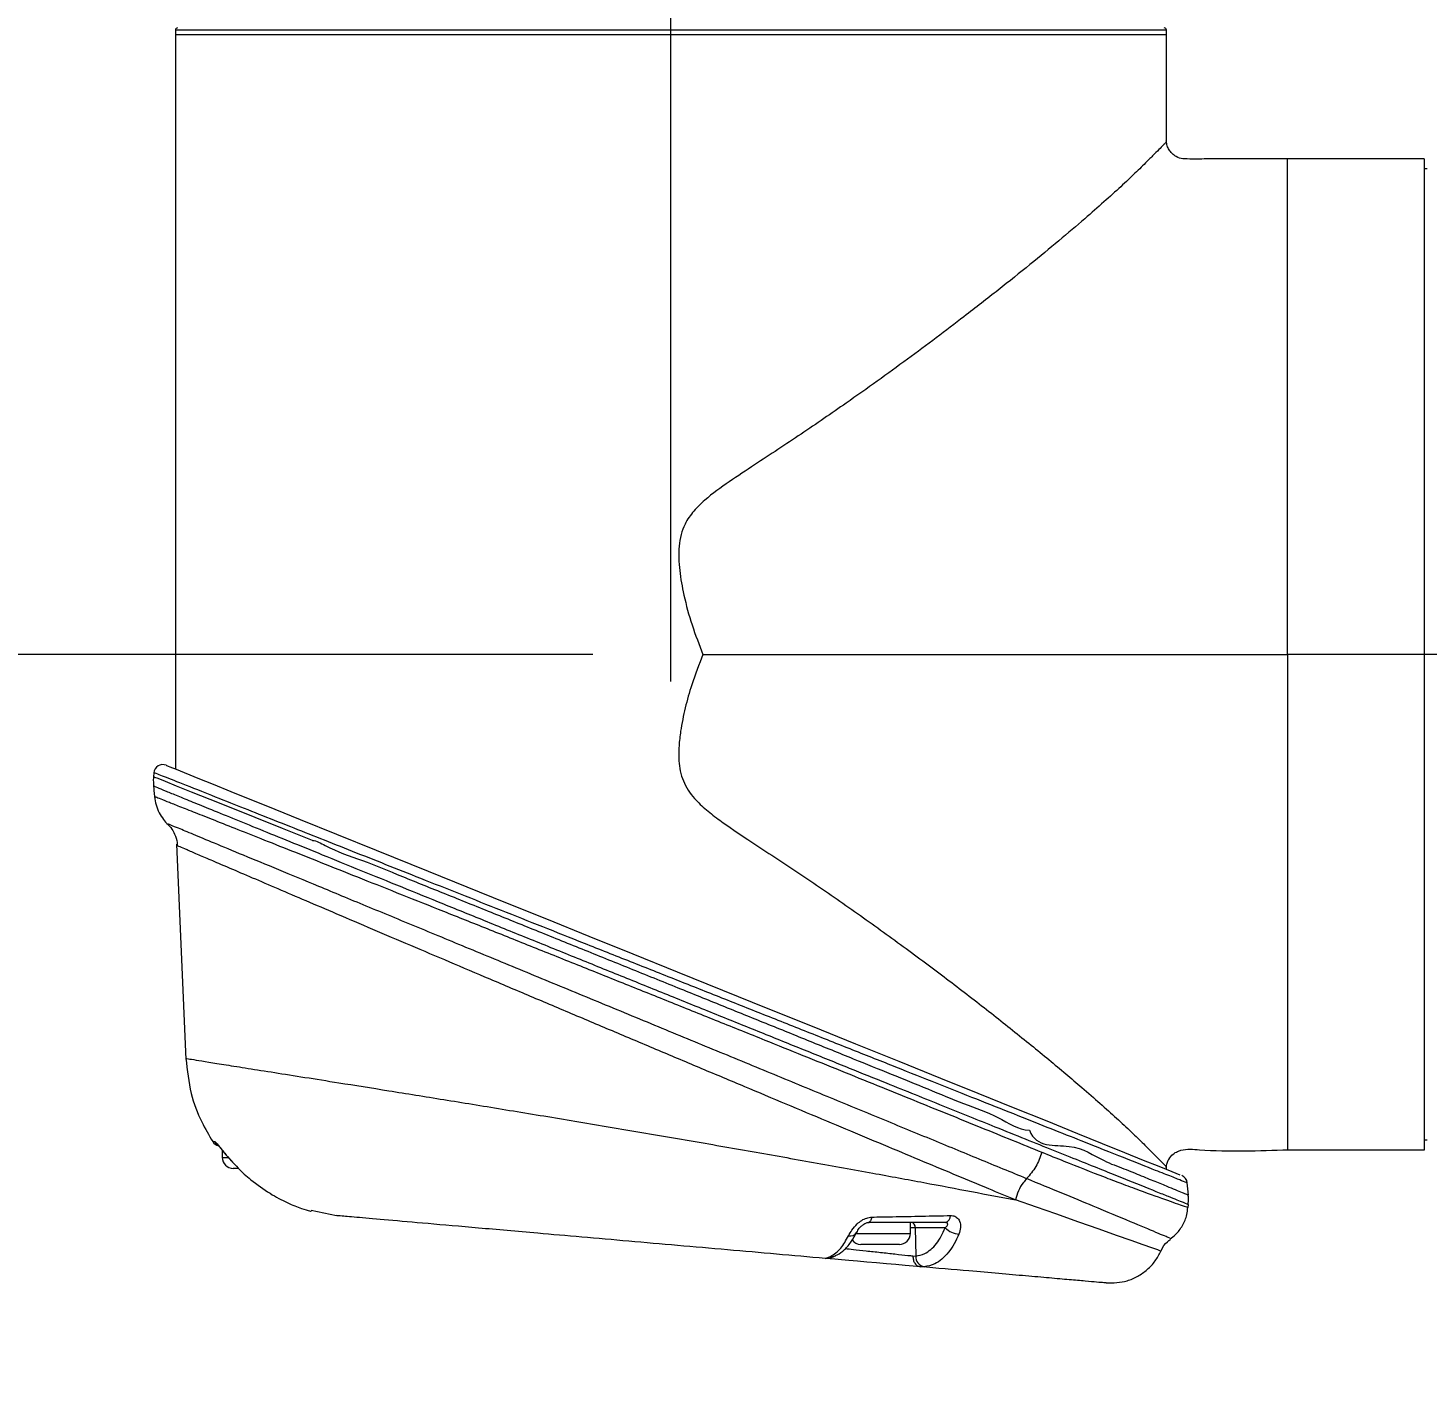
# Model space of a CAD drawing. Header units: millimetres. Extents: x 24 to 205, y 5 to 275.
# Drawn here: x 104.58 to 117.29, y 230.38 to 242.69 of the extents above; entities that cross this region are included whole.
import ezdxf

# ---------------------------------------------------------------- set-up
doc = ezdxf.new("R2010")
doc.units = ezdxf.units.MM
doc.linetypes.add('CENTERX2', pattern=[20.32, 12.7, -2.54, 2.54, -2.54])
doc.styles.add('SLDTEXTSTYLE0', font='TXT', dxfattribs={"width": 0.75})
doc.dimstyles.new('SLDDIMSTYLE1', dxfattribs={"dimtxt": 3.5, "dimasz": 3.302, "dimexe": 0, "dimexo": 0.0625, "dimgap": 0.875, "dimtad": 1, "dimdec": 0, "dimlfac": 10, "dimrnd": 1e-09, "dimzin": 12, "dimdsep": 46, "dimtxsty": 'SLDTEXTSTYLE0', "dimsah": 1, "dimcen": 0.09, "dimadec": 0, "dimazin": 3, "dimtfac": 1, "dimtofl": 0, "dimtmove": 0, "dimatfit": 3, "dimfxl": 1, "dimfrac": 2, "dimtolj": 1, "dimtzin": 12, "dimarcsym": 0})
doc.dimstyles.new('SLDDIMSTYLE2', dxfattribs={"dimtxt": 3.5, "dimasz": 3.302, "dimexe": 0, "dimexo": 0.0625, "dimgap": 0.875, "dimtad": 1, "dimdec": 0, "dimlfac": 10, "dimrnd": 1e-09, "dimzin": 12, "dimdsep": 46, "dimtxsty": 'SLDTEXTSTYLE0', "dimsah": 1, "dimcen": 0.09, "dimadec": 0, "dimazin": 3, "dimtfac": 1, "dimtmove": 0, "dimatfit": 0, "dimfxl": 1, "dimfrac": 2, "dimtolj": 1, "dimtzin": 12, "dimarcsym": 0})
doc.dimstyles.new('SLDDIMSTYLE3', dxfattribs={"dimtxt": 3.5, "dimasz": 3.302, "dimexe": 0, "dimexo": 0.0625, "dimgap": 0.875, "dimtad": 1, "dimdec": 0, "dimlfac": 10, "dimrnd": 1e-09, "dimzin": 12, "dimdsep": 46, "dimtxsty": 'SLDTEXTSTYLE0', "dimsah": 1, "dimcen": 0.09, "dimadec": 0, "dimazin": 3, "dimtfac": 1, "dimtdec": 0, "dimtofl": 0, "dimtmove": 0, "dimatfit": 3, "dimfxl": 1, "dimfrac": 2, "dimtolj": 1, "dimtzin": 12, "dimarcsym": 0})

# ---------------------------------------------------------------- blocks, each defined once
blk = doc.blocks.new('_D_1')
at = {"color": 7, "linetype": 'Continuous', "lineweight": 0}
for p, q in [((110.418, 249.69), (110.418, 260.909)), ((123.953, 237.705), (123.953, 260.909)), ((110.418, 259.909), (123.953, 259.909)), ((123.953, 259.909), (137.081, 259.909))]:
    blk.add_line(p, q, dxfattribs=at)
for points in [[(110.418, 259.909), (113.72, 259.401), (113.72, 260.417)], [(123.953, 259.909), (120.651, 260.417), (120.651, 259.401)]]:
    blk.add_solid(points, dxfattribs=at)
at = {"color": 7, "linetype": 'Continuous', "lineweight": 0, "insert": (129.322, 264.421), "char_height": 3.5, "attachment_point": 1, "style": 'SLDTEXTSTYLE0'}
blk.add_mtext('135', dxfattribs=at)
blk = doc.blocks.new('_D_2')
at = {"color": 7, "linetype": 'Continuous', "lineweight": 0}
for p, q in [((85.939, 248.981), (85.939, 255.331)), ((96.663, 248.981), (84.939, 248.981)), ((85.939, 248.981), (85.939, 236.996)), ((109.709, 236.996), (84.939, 236.996)), ((85.939, 236.996), (85.939, 230.646))]:
    blk.add_line(p, q, dxfattribs=at)
for points in [[(85.939, 248.981), (86.447, 252.283), (85.431, 252.283)], [(85.939, 236.996), (85.431, 233.694), (86.447, 233.694)]]:
    blk.add_solid(points, dxfattribs=at)
at = {"color": 7, "linetype": 'Continuous', "lineweight": 0, "insert": (81.427, 238.874), "char_height": 3.5, "attachment_point": 1, "rotation": 90, "style": 'SLDTEXTSTYLE0'}
blk.add_mtext('120', dxfattribs=at)
blk = doc.blocks.new('_D_3')
at = {"color": 7, "linetype": 'Continuous', "lineweight": 0}
for p, q in [((96.663, 248.981), (63.763, 248.981)), ((64.763, 248.981), (64.763, 118.603)), ((109.707, 118.603), (63.763, 118.603))]:
    blk.add_line(p, q, dxfattribs=at)
for points in [[(64.763, 248.981), (64.255, 245.679), (65.271, 245.679)], [(64.763, 118.603), (65.271, 121.905), (64.255, 121.905)]]:
    blk.add_solid(points, dxfattribs=at)
at = {"color": 7, "linetype": 'Continuous', "lineweight": 0, "insert": (60.251, 175.461), "char_height": 3.5, "attachment_point": 1, "rotation": 90, "style": 'SLDTEXTSTYLE0'}
blk.add_mtext('1304', dxfattribs=at)
blk = doc.blocks.new('_D_5')
at = {"color": 7, "linetype": 'Continuous', "lineweight": 0}
for p, q in [((109.709, 236.996), (84.939, 236.996)), ((85.939, 236.996), (85.939, 179.863)), ((109.669, 179.863), (84.939, 179.863))]:
    blk.add_line(p, q, dxfattribs=at)
for points in [[(85.939, 236.996), (85.431, 233.694), (86.447, 233.694)], [(85.939, 179.863), (86.447, 183.165), (85.431, 183.165)]]:
    blk.add_solid(points, dxfattribs=at)
at = {"color": 7, "linetype": 'Continuous', "lineweight": 0, "insert": (81.427, 207.192), "char_height": 3.5, "attachment_point": 1, "rotation": 90, "style": 'SLDTEXTSTYLE0'}
blk.add_mtext('571', dxfattribs=at)

msp = doc.modelspace()

# ---------------------------------------------------------------- linework, layer by layer
at = {"color": 7, "linetype": 'CENTERX2', "lineweight": 0, "ltscale": 2}
for p, q in [((110.418, 236.7492), (110.418, 244.6263)), ((124.2017, 236.9963), (116.283, 236.9963))]:
    msp.add_line(p, q, dxfattribs=at)
at = {"color": 7, "linetype": 'Continuous', "lineweight": 15}
for p, q in [((105.918, 242.6663), (105.918, 242.6263)), ((105.918, 242.6263), (105.918, 235.9544)), ((105.918, 242.6263), (114.918, 242.6263)), ((114.918, 242.6263), (114.918, 242.6663)), ((114.918, 241.65), (114.918, 242.6263)), ((117.258, 241.4963), (116.018, 241.4963)), ((117.2853, 241.4061), (117.258, 241.4061)), ((117.258, 236.9963), (116.018, 236.9963)), ((105.7225, 235.9205), (105.7194, 235.885)), ((105.8566, 235.4528), (105.856, 235.4531)), ((117.258, 232.5866), (117.2853, 232.5866)), ((106.343, 232.4918), (106.343, 232.4263)), ((116.018, 232.4963), (117.258, 232.4963)), ((106.4906, 232.3263), (106.443, 232.3263)), ((114.918, 232.3182), (114.918, 232.3426)), ((107.1494, 231.9476), (107.381, 231.8975)), ((115.1156, 231.9726), (115.1179, 231.9989)), ((112.593, 231.7363), (112.593, 231.8363)), ((112.9102, 231.7872), (112.6378, 231.7872)), ((112.6378, 231.7872), (112.6415, 231.5309)), ((111.9155, 231.5348), (111.9127, 231.5334)), ((112.493, 231.6363), (112.143, 231.6363)), ((112.6157, 231.5315), (112.6415, 231.5309))]:
    msp.add_line(p, q, dxfattribs=at)
at = {"color": 8, "linetype": 'Continuous', "lineweight": 15}
for p, q in [((114.918, 242.6663), (105.918, 242.6663)), ((106.343, 232.4263), (106.4004, 232.4263)), ((112.6378, 231.7872), (112.593, 231.7872)), ((112.1046, 231.7363), (112.593, 231.7363))]:
    msp.add_line(p, q, dxfattribs=at)
at = {"color": 7, "linetype": 'Continuous', "lineweight": 15, "flags": 128}
for points in [[(105.8443, 235.9842), (105.8365, 235.9874), (105.8667, 235.9752), (105.924, 235.952), (106.1204, 235.8726), (106.2592, 235.8166), (106.4221, 235.7508), (106.8195, 235.5902), (107.0518, 235.4963), (107.3809, 235.3634), (107.7416, 235.2177), (108.2122, 235.0275), (108.9165, 234.743), (109.2886, 234.5926), (109.6727, 234.4374), (110.0714, 234.2763), (110.4753, 234.1132), (110.8872, 233.9467), (111.299, 233.7804), (111.7003, 233.6182), (112.0957, 233.4585), (112.4877, 233.3001), (112.867, 233.1469), (113.2051, 233.0102), (113.526, 232.8806), (113.8309, 232.7574), (114.1106, 232.6444), (114.3364, 232.5532), (114.5364, 232.4724), (114.7087, 232.4028), (114.8501, 232.3456), (114.9683, 232.2979), (115.0388, 232.2694), (115.0388, 232.2694)], [(105.7182, 235.8129), (105.7229, 235.7589), (105.7276, 235.705)], [(105.9281, 235.2729), (105.9709, 234.2938), (106.0136, 233.3147)], [(115.1179, 232.0847), (115.113, 232.1398), (115.1082, 232.1949)], [(112.2415, 231.8844), (112.2391, 231.8739), (112.2363, 231.8645), (112.2331, 231.8562), (112.2296, 231.8492), (112.2258, 231.8436), (112.2218, 231.8396), (112.2176, 231.8371), (112.2134, 231.8363)], [(112.6829, 231.4336), (112.6186, 231.4392), (112.5443, 231.4457), (112.4624, 231.4529), (112.3755, 231.4605), (112.2866, 231.4683), (112.1983, 231.476), (112.1138, 231.4834), (112.0355, 231.4902), (111.9662, 231.4963), (111.9081, 231.5014), (111.863, 231.5053), (111.8324, 231.508), (111.8183, 231.5092)]]:
    msp.add_lwpolyline(points, dxfattribs=at)
at = {"color": 8, "linetype": 'Continuous', "lineweight": 15, "flags": 128}
for points in [[(105.7196, 235.8856), (105.7291, 235.8818), (105.7581, 235.8702), (105.8253, 235.8431), (105.9256, 235.8028), (106.0612, 235.7486), (106.2304, 235.6807), (106.4209, 235.6043), (106.6389, 235.5168), (106.8868, 235.4172), (107.1602, 235.3073), (107.1602, 235.3073), (107.1602, 235.3073)], [(114.8651, 231.5765), (114.8659, 231.5763), (114.8399, 231.5855), (114.787, 231.6042), (114.7061, 231.633), (114.5971, 231.6717), (114.466, 231.7183), (114.3091, 231.774), (114.1243, 231.8391), (113.9142, 231.9127), (113.7375, 231.9742), (113.5474, 232.0401), (113.5474, 232.0401), (113.5474, 232.0401)]]:
    msp.add_lwpolyline(points, dxfattribs=at)
at = {"color": 7, "linetype": 'Continuous', "lineweight": 15}
for centre, radius, start, end in [((105.938, 242.6663), 0.02, 90, 180), ((114.898, 242.6663), 0.02, 0, 90), ((105.8023, 235.9149), 0.08, 67.92918, 175.96737), ((106.3395, 232.6264), 0.1001, 213.88241, 252.7342), ((106.443, 232.4263), 0.1, 180, 270), ((115.0286, 232.1873), 0.08, 5.82466, 68.04898), ((112.8921, 231.9001), 0.0663, 285.9363, 358.75511), ((112.5919, 231.7906), 0.046, 355.74921, 83.87971), ((113.0409, 231.9098), 0.1792, 223.159, 267.88159), ((112.143, 231.7363), 0.1, 216.85516, 270), ((112.493, 231.7363), 0.1, 270, 0), ((111.8199, 231.6956), 0.1864, 269.50166, 300.73214), ((112.7374, 231.5273), 0.096, 177.83774, 259.02328)]:
    msp.add_arc(centre, radius, start, end, dxfattribs=at)
at = {"color": 8, "linetype": 'Continuous', "lineweight": 15}
for centre, radius, start, end in [((106.3556, 232.6236), 0.0963, 212.51669, 234.75112), ((112.0474, 231.7801), 0.0677, 256.12221, 330.02723), ((111.8791, 231.6072), 0.0811, 262.81349, 294.44375)]:
    msp.add_arc(centre, radius, start, end, dxfattribs=at)
at = {"color": 7, "linetype": 'Continuous', "lineweight": 15}
for points, knots in [([(114.916, 241.65), (114.9162, 241.6502), (114.9167, 241.6508), (114.8987, 241.6301), (114.8637, 241.5948), (114.8111, 241.5429), (114.7365, 241.469), (114.6363, 241.3682), (114.5059, 241.2458), (114.3532, 241.1076), (114.1668, 240.9444), (113.944, 240.7548), (113.6808, 240.5376), (113.3929, 240.3066), (113.1064, 240.0832), (112.8294, 239.8726), (112.5666, 239.677), (112.2933, 239.4787), (111.9728, 239.2517), (111.6023, 238.9965), (111.2432, 238.7615), (110.9468, 238.5655), (110.7577, 238.4308), (110.6224, 238.3004), (110.5481, 238.1939), (110.5065, 238.0834), (110.4838, 237.9415), (110.4937, 237.7559), (110.5366, 237.5164), (110.6057, 237.2605), (110.6748, 237.0846), (110.7094, 236.9963)], [0, 0, 0, 0, 0.0182553, 0.0484887, 0.0789328, 0.110019, 0.1413223, 0.1802969, 0.2195673, 0.2596707, 0.3000242, 0.3494035, 0.399156, 0.4499798, 0.5011308, 0.5406522, 0.5803073, 0.6203619, 0.6605474, 0.7168794, 0.7735787, 0.8041034, 0.8347516, 0.8500444, 0.8658409, 0.877034, 0.8886661, 0.9129017, 0.9377998, 0.9687678, 1, 1, 1, 1]), ([(116.0252, 241.4963), (115.7772, 241.497), (115.4711, 241.4979), (115.1479, 241.4954), (115.0495, 241.4973), (115.0012, 241.519), (114.9658, 241.5482), (114.942, 241.5785), (114.9234, 241.6163), (114.9195, 241.645), (114.9174, 241.66)], [0, 0, 0, 0, 0.6213287, 0.7671147, 0.813155, 0.8662153, 0.8958458, 0.9277379, 0.9622265, 1, 1, 1, 1]), ([(116.018, 236.9963), (116.018, 237.1927), (116.018, 237.587), (116.018, 238.1677), (116.018, 238.7292), (116.018, 239.2612), (116.018, 239.755), (116.018, 240.1655), (116.018, 240.4988), (116.018, 240.7651), (116.018, 240.9944), (116.018, 241.205), (116.018, 241.3742), (116.018, 241.4801), (116.018, 241.4908), (116.018, 241.4962)], [0, 0, 0, 0, 0.083152, 0.166942, 0.2500651, 0.3335137, 0.4170822, 0.5001462, 0.5629617, 0.6256117, 0.6878648, 0.75036, 0.8340544, 0.9169271, 1, 1, 1, 1]), ([(117.258, 241.4962), (117.258, 241.4885), (117.258, 241.4731), (117.258, 241.3154), (117.258, 241.0467), (117.258, 240.6717), (117.258, 240.207), (117.258, 239.6628), (117.258, 239.0552), (117.258, 238.3966), (117.258, 237.7052), (117.258, 237.2322), (117.258, 236.9963)], [0, 0, 0, 0, 0.0996586, 0.1992834, 0.2996772, 0.3993407, 0.4998058, 0.5995087, 0.6999696, 0.7997398, 0.9001135, 1, 1, 1, 1]), ([(110.7094, 236.9963), (110.6735, 236.9046), (110.6112, 236.7457), (110.546, 236.511), (110.508, 236.3251), (110.4895, 236.1636), (110.4875, 236.0426), (110.5011, 235.9355), (110.5284, 235.8454), (110.573, 235.7614), (110.6424, 235.6716), (110.7398, 235.5803), (110.9027, 235.4566), (111.1775, 235.2741), (111.5563, 235.027), (111.9855, 234.7327), (112.4042, 234.4352), (112.803, 234.1407), (113.1781, 233.8547), (113.5291, 233.5779), (113.8572, 233.3107), (114.118, 233.0904), (114.3183, 232.916), (114.4692, 232.7805), (114.6025, 232.6568), (114.707, 232.5537), (114.7861, 232.4743), (114.8441, 232.4172), (114.8867, 232.3748), (114.907, 232.3531), (114.9143, 232.3447), (114.9177, 232.3406), (114.9166, 232.3418), (114.916, 232.3426)], [0, 0, 0, 0, 0.0324095, 0.0561965, 0.0801224, 0.0948286, 0.109674, 0.1198534, 0.1302877, 0.1404877, 0.1509919, 0.1675284, 0.1843208, 0.2184365, 0.2766969, 0.3353604, 0.395298, 0.4556797, 0.5139427, 0.5726592, 0.6329609, 0.6938912, 0.7317858, 0.7698803, 0.8086519, 0.8476835, 0.8777555, 0.9080224, 0.9389041, 0.9699988, 0.9804634, 0.988015, 1, 1, 1, 1]), ([(110.7094, 236.9963), (110.84, 236.9963), (111.665, 236.9963), (113.1847, 236.9963), (114.8236, 236.9963), (115.768, 236.9963), (116.018, 236.9963)], [0, 0, 0, 0, 0.0738335, 0.4662761, 0.8587216, 1, 1, 1, 1]), ([(116.018, 236.9963), (116.018, 236.7993), (116.018, 236.4063), (116.018, 235.8257), (116.018, 235.2655), (116.018, 234.7338), (116.018, 234.2403), (116.018, 233.8303), (116.018, 233.4972), (116.018, 233.2308), (116.018, 233.001), (116.018, 232.7905), (116.018, 232.6181), (116.018, 232.52), (116.018, 232.4865), (116.018, 232.4964), (116.018, 232.4964)], [0, 0, 0, 0, 0.0834006, 0.1663814, 0.2500508, 0.3331134, 0.4163302, 0.4998901, 0.5620914, 0.6244984, 0.6873347, 0.7496037, 0.832593, 0.9163445, 0.9996615, 1, 1, 1, 1]), ([(117.258, 236.9963), (117.258, 236.7602), (117.258, 236.2883), (117.258, 235.5971), (117.258, 234.9403), (117.258, 234.3321), (117.258, 233.7895), (117.258, 233.3234), (117.258, 232.9501), (117.258, 232.6763), (117.258, 232.5307), (117.258, 232.4813), (117.258, 232.4964), (117.258, 232.4965)], [0, 0, 0, 0, 0.099992, 0.1997913, 0.2999728, 0.3996374, 0.4999309, 0.5994887, 0.6998167, 0.7992854, 0.8996239, 0.9996549, 1, 1, 1, 1]), ([(105.7208, 235.8854), (105.72, 235.8813), (105.7143, 235.8528), (105.7184, 235.8235), (105.7219, 235.7984)], [0, 0, 0, 0, 0.1415156, 1, 1, 1, 1]), ([(105.729, 235.704), (105.7322, 235.6789), (105.7387, 235.6274), (105.768, 235.557), (105.8065, 235.4978), (105.8355, 235.463), (105.8519, 235.4494), (105.8525, 235.4489)], [0, 0, 0, 0, 0.2610945, 0.5353683, 0.7793322, 0.9918634, 1, 1, 1, 1]), ([(105.8385, 235.4605), (105.8553, 235.4444), (105.8898, 235.4116), (105.9195, 235.3431), (105.936, 235.2905), (105.9333, 235.2614), (105.9331, 235.2592)], [0, 0, 0, 0, 0.3018348, 0.617706, 0.9704143, 1, 1, 1, 1]), ([(107.1602, 235.3073), (107.1602, 235.3073), (107.1613, 235.3073), (107.1627, 235.3057), (107.1641, 235.3057), (107.1641, 235.3057)], [0, 0, 0, 0, 0.0008968, 0.9989267, 1, 1, 1, 1]), ([(107.1641, 235.3057), (107.1641, 235.3057), (107.1975, 235.3057), (107.3512, 235.212), (107.6112, 235.1327), (107.9801, 234.9761), (108.3703, 234.8209), (108.7761, 234.6565), (109.1902, 234.4898), (109.6109, 234.3198), (110.0427, 234.1455), (110.4682, 233.9735), (110.8817, 233.8061), (111.2826, 233.6441), (111.6819, 233.4819), (112.0623, 233.3279), (112.4197, 233.1822), (112.7553, 233.0488), (113.0789, 232.9098), (113.3905, 232.8076), (113.5745, 232.6741), (113.6718, 232.6741), (113.6718, 232.6741)], [0, 0, 0, 0, 0.0000006, 0.0209366, 0.0808221, 0.1412038, 0.2031272, 0.2655717, 0.325256, 0.385379, 0.4468561, 0.5087955, 0.5650872, 0.6217367, 0.6795043, 0.7376585, 0.7895254, 0.8416942, 0.8948185, 0.9482769, 0.9999992, 1, 1, 1, 1]), ([(106.0131, 233.3263), (106.0247, 233.2187), (106.0462, 233.0197), (106.1397, 232.766), (106.222, 232.6292), (106.257, 232.571)], [0, 0, 0, 0, 0.4035672, 0.7462208, 1, 1, 1, 1]), ([(113.6718, 232.6741), (113.6718, 232.6741), (113.6725, 232.6724), (113.6746, 232.6725), (113.6758, 232.6725), (113.6758, 232.6725)], [0, 0, 0, 0, 0.0023018, 0.9991722, 1, 1, 1, 1]), ([(113.6758, 232.6725), (113.6758, 232.6725), (113.7366, 232.5104), (114.0736, 232.5764), (114.3177, 232.4005), (114.537, 232.3244), (114.6953, 232.2567), (114.8327, 232.2018), (114.9401, 232.1577), (115.0201, 232.1252), (115.0756, 232.1026), (115.1111, 232.0881), (115.1156, 232.0863), (115.1178, 232.0854)], [0, 0, 0, 0, 0.0000035, 0.1421188, 0.2860478, 0.3786378, 0.471769, 0.566686, 0.6622467, 0.7455448, 0.829279, 0.914397, 1, 1, 1, 1]), ([(106.2744, 232.5718), (106.2752, 232.5715), (106.2777, 232.5707), (106.2847, 232.5635), (106.2974, 232.5489), (106.3168, 232.5253), (106.3545, 232.4779), (106.3857, 232.4406), (106.4031, 232.4196)], [0, 0, 0, 0, 0.07458914, 0.23703138, 0.26710082, 0.46104084, 0.69798972, 1, 1, 1, 1]), ([(106.2949, 232.5497), (106.2949, 232.5498), (106.2946, 232.5501), (106.2964, 232.5483), (106.3013, 232.5427), (106.3132, 232.5285), (106.3344, 232.5024), (106.3716, 232.4562), (106.4034, 232.4189), (106.4229, 232.3959)], [0, 0, 0, 0, 0.00411653, 0.05308919, 0.1275632, 0.23882031, 0.40302486, 0.63243991, 1, 1, 1, 1]), ([(106.4031, 232.4196), (106.4481, 232.37), (106.5109, 232.3008), (106.5825, 232.241), (106.6028, 232.2241)], [0, 0, 0, 0, 0.7161952, 1, 1, 1, 1]), ([(113.7874, 232.4738), (113.7713, 232.4285), (113.739, 232.338), (113.6787, 232.2683), (113.6485, 232.2335)], [0, 0, 0, 0, 0.5000091, 1, 1, 1, 1]), ([(114.9174, 232.3326), (114.9193, 232.3467), (114.9228, 232.3731), (114.9426, 232.4167), (114.9745, 232.4548), (115.0148, 232.4802), (115.0933, 232.5064), (115.4353, 232.4754), (115.758, 232.4868), (116.0253, 232.4963)], [0, 0, 0, 0, 0.0354352, 0.0666879, 0.1185772, 0.1578342, 0.1846159, 0.3246823, 1, 1, 1, 1]), ([(106.6028, 232.2241), (106.6607, 232.1806), (106.771, 232.0976), (106.9101, 232.0251), (107.0035, 231.9847), (107.0792, 231.9565), (107.1427, 231.9379), (107.1458, 231.9372), (107.1471, 231.9369)], [0, 0, 0, 0, 0.2353388, 0.4491408, 0.5531077, 0.6603787, 0.8529268, 1, 1, 1, 1]), ([(113.6485, 232.2335), (113.6381, 232.2214), (113.6099, 232.1888), (113.5719, 232.1234), (113.5555, 232.0679), (113.5473, 232.0401)], [0, 0, 0, 0, 0.2269401, 0.6134907, 1, 1, 1, 1]), ([(115.1145, 231.9986), (115.1174, 232.0168), (115.122, 232.0457), (115.1172, 232.0744), (115.1154, 232.0851)], [0, 0, 0, 0, 0.6277832, 1, 1, 1, 1]), ([(107.1455, 231.9373), (107.1465, 231.937), (107.1492, 231.9363), (107.149, 231.9363), (107.1488, 231.9364)], [0, 0, 0, 0, 0.3619616, 1, 1, 1, 1]), ([(111.8183, 231.5092), (111.672, 231.522), (111.3804, 231.5476), (110.9289, 231.5871), (110.4786, 231.6265), (110.0344, 231.6653), (109.6082, 231.7026), (109.1419, 231.7434), (108.6607, 231.7855), (108.2023, 231.8256), (107.8361, 231.8577), (107.5758, 231.8804), (107.4106, 231.8949), (107.3908, 231.8966), (107.381, 231.8975)], [0, 0, 0, 0, 0.0702555, 0.140118, 0.2107453, 0.2804702, 0.3502603, 0.4187387, 0.5190738, 0.618147, 0.7146241, 0.8109697, 0.9052792, 1, 1, 1, 1]), ([(112.2415, 231.8844), (112.3044, 231.8856), (112.4597, 231.8883), (112.701, 231.893), (112.8724, 231.8968), (112.9584, 231.8986)], [0, 0, 0, 0, 0.2530152, 0.6253217, 1, 1, 1, 1]), ([(112.9584, 231.8986), (112.9648, 231.8984), (112.9852, 231.8976), (113.0171, 231.8827), (113.0446, 231.8448), (113.053, 231.7896), (113.0406, 231.7505), (113.0343, 231.7307)], [0, 0, 0, 0, 0.0843561, 0.2677728, 0.4779788, 0.7353198, 1, 1, 1, 1]), ([(114.9518, 231.6859), (114.9688, 231.6983), (115.0141, 231.7312), (115.0675, 231.8069), (115.1063, 231.8927), (115.1106, 231.9506), (115.1122, 231.9729)], [0, 0, 0, 0, 0.18456245, 0.49103142, 0.80443613, 1, 1, 1, 1]), ([(112.0312, 231.7144), (112.0407, 231.7317), (112.0603, 231.7674), (112.1023, 231.8175), (112.1494, 231.8549), (112.1951, 231.8788), (112.2262, 231.8826), (112.2415, 231.8844)], [0, 0, 0, 0, 0.249907, 0.5139185, 0.6888912, 0.8466365, 1, 1, 1, 1]), ([(112.1075, 231.7456), (112.1101, 231.7517), (112.1168, 231.7676), (112.1391, 231.7957), (112.1654, 231.8181), (112.1849, 231.8292), (112.1989, 231.8344), (112.2091, 231.8362), (112.2155, 231.8364), (112.2188, 231.8358), (112.2196, 231.8356), (112.2198, 231.8355)], [0, 0, 0, 0, 0.1869519, 0.4882069, 0.654482, 0.7559396, 0.8244829, 0.8780693, 0.9255057, 0.9766588, 1, 1, 1, 1]), ([(112.9103, 231.8363), (112.7991, 231.8363), (112.5756, 231.8363), (112.3346, 231.8363), (112.2134, 231.8363)], [0, 0, 0, 0, 0.4972184, 1, 1, 1, 1]), ([(112.6415, 231.5309), (112.6693, 231.536), (112.7168, 231.5447), (112.7796, 231.5884), (112.8475, 231.6569), (112.8853, 231.7355), (112.9102, 231.7872)], [0, 0, 0, 0, 0.2620089, 0.4463747, 0.6362454, 1, 1, 1, 1]), ([(112.9102, 231.7872), (112.9161, 231.7927), (112.927, 231.8027), (112.9328, 231.8174), (112.9308, 231.8265), (112.9272, 231.8314), (112.9225, 231.8343), (112.9165, 231.836), (112.9125, 231.8362), (112.9103, 231.8363)], [0, 0, 0, 0, 0.3284012, 0.6006649, 0.7163176, 0.7882784, 0.8822447, 0.9342693, 1, 1, 1, 1]), ([(111.869, 231.5268), (111.9001, 231.5472), (111.9583, 231.5853), (112.008, 231.6734), (112.0312, 231.7144)], [0, 0, 0, 0, 0.5350211, 1, 1, 1, 1]), ([(111.9119, 231.5347), (111.917, 231.5365), (111.948, 231.5478), (111.9979, 231.5898), (112.0582, 231.6564), (112.0898, 231.7184), (112.104, 231.7463)], [0, 0, 0, 0, 0.0585311, 0.3603057, 0.7127892, 1, 1, 1, 1]), ([(113.0343, 231.7307), (113.0204, 231.7002), (112.9923, 231.6383), (112.9398, 231.5619), (112.8803, 231.5002), (112.8067, 231.4493), (112.7513, 231.439), (112.7191, 231.4331)], [0, 0, 0, 0, 0.1795589, 0.3640752, 0.5482789, 0.7379396, 1, 1, 1, 1]), ([(114.8699, 231.575), (114.8707, 231.5779), (114.8809, 231.6111), (114.9111, 231.6497), (114.9457, 231.6752), (114.9548, 231.6819)], [0, 0, 0, 0, 0.0659645, 0.7527617, 1, 1, 1, 1]), ([(111.8183, 231.5092), (111.8183, 231.5092), (111.8183, 231.5092), (111.8436, 231.518), (111.869, 231.5268)], [0, 0, 0, 0, 0.0000316, 1, 1, 1, 1]), ([(112.6157, 231.5315), (112.6164, 231.5192), (112.6179, 231.4944), (112.6328, 231.463), (112.6549, 231.4401), (112.6732, 231.4358), (112.6824, 231.4336)], [0, 0, 0, 0, 0.250005, 0.4999874, 0.7500133, 1, 1, 1, 1]), ([(114.371, 231.2859), (114.4358, 231.2873), (114.5357, 231.2895), (114.66, 231.3444), (114.7465, 231.4053), (114.8193, 231.4827), (114.8523, 231.5443), (114.8684, 231.5745)], [0, 0, 0, 0, 0.31438282, 0.48433916, 0.65813283, 0.83191998, 1, 1, 1, 1]), ([(112.7191, 231.4331), (112.7078, 231.4333), (112.6965, 231.4336), (112.6824, 231.4336), (112.6824, 231.4336)], [0, 0, 0, 0, 0.9998939, 1, 1, 1, 1]), ([(114.371, 231.2859), (114.3668, 231.2863), (114.3584, 231.287), (114.291, 231.2929), (114.1862, 231.3021), (114.0414, 231.3147), (113.86, 231.3306), (113.6455, 231.3494), (113.4005, 231.3708), (113.0881, 231.3982), (112.834, 231.4204), (112.6828, 231.4336)], [0, 0, 0, 0, 0.1071913, 0.2150566, 0.3215632, 0.4279651, 0.5334201, 0.639326, 0.7432262, 0.8471917, 1, 1, 1, 1])]:
    msp.add_open_spline(points, degree=3, knots=knots, dxfattribs=at)
at = {"color": 8, "linetype": 'Continuous', "lineweight": 15}
for points, knots in [([(115.0882, 232.2022), (115.0682, 232.2101), (115.028, 232.2261), (114.9253, 232.267), (114.7722, 232.3278), (114.5423, 232.4192), (114.2086, 232.5519), (113.8766, 232.6839), (113.5734, 232.8044), (113.2413, 232.9364), (112.8858, 233.0777), (112.5117, 233.2264), (112.1201, 233.3819), (111.7107, 233.5446), (111.2959, 233.7094), (110.8815, 233.8741), (110.4686, 234.0381), (110.0505, 234.204), (109.6433, 234.3658), (109.2514, 234.5214), (108.8752, 234.6708), (108.5046, 234.8179), (108.1542, 234.957), (107.8269, 235.0869), (107.5231, 235.2075), (107.2332, 235.3226), (106.9472, 235.436), (106.6715, 235.5454), (106.3966, 235.6545), (106.1222, 235.7634), (105.8849, 235.8575), (105.7612, 235.9065), (105.7194, 235.9231), (105.7257, 235.9207), (105.727, 235.9201)], [0, 0, 0, 0, 0.0329212, 0.0662542, 0.0823867, 0.1302497, 0.1787072, 0.208129, 0.237799, 0.2682274, 0.2989018, 0.3291229, 0.359575, 0.3907394, 0.4221403, 0.4516902, 0.4814369, 0.5118052, 0.5423871, 0.5703283, 0.5984376, 0.6270868, 0.6559275, 0.6821607, 0.7085466, 0.7351752, 0.7621444, 0.7931639, 0.8244797, 0.8625578, 0.9116657, 0.9614575, 0.9920101, 1, 1, 1, 1]), ([(115.1178, 231.9982), (115.1155, 231.9991), (115.1087, 232.0019), (115.0454, 232.0273), (114.9388, 232.07), (114.7932, 232.1284), (114.5919, 232.2091), (114.3433, 232.3089), (114.0605, 232.4227), (113.7321, 232.5544), (113.3116, 232.7234), (112.8946, 232.8919), (112.4453, 233.0722), (112.0287, 233.24), (111.6554, 233.3908), (111.2592, 233.5509), (110.8536, 233.7145), (110.4388, 233.8822), (110.0177, 234.0526), (109.592, 234.2248), (109.1672, 234.397), (108.7525, 234.5651), (108.3532, 234.7271), (107.9701, 234.8834), (107.6006, 235.0326), (107.2607, 235.171), (106.954, 235.2957), (106.6808, 235.407), (106.4334, 235.5076), (106.2251, 235.5924), (106.0552, 235.6617), (105.9223, 235.7155), (105.8211, 235.757), (105.739, 235.7905), (105.7269, 235.7954), (105.7198, 235.7984)], [0, 0, 0, 0, 0.0211377, 0.0637432, 0.0852392, 0.1087286, 0.1561401, 0.1800951, 0.2044671, 0.2536344, 0.2784662, 0.3182445, 0.3585949, 0.3839923, 0.4122215, 0.4406338, 0.4693251, 0.4983987, 0.5281685, 0.5581491, 0.5887976, 0.6196806, 0.6494876, 0.6795232, 0.7103033, 0.7413493, 0.7696862, 0.7982547, 0.827194, 0.8566506, 0.8825474, 0.9086555, 0.9349767, 0.9615218, 1, 1, 1, 1]), ([(105.7309, 235.7043), (105.7311, 235.7043), (105.7319, 235.704), (105.8038, 235.6755), (105.9371, 235.6227), (106.0735, 235.5688), (106.2465, 235.5003), (106.4527, 235.4185), (106.6934, 235.3231), (106.9677, 235.2143), (107.2753, 235.0921), (107.6116, 234.9582), (107.9716, 234.8148), (108.3517, 234.6633), (108.7498, 234.5044), (109.1659, 234.3381), (109.5871, 234.1694), (110.0082, 234.0004), (110.4261, 233.8328), (110.8487, 233.6629), (111.2465, 233.5026), (111.7333, 233.3063), (112.1864, 233.1233), (112.6198, 232.9479), (113.0382, 232.7782), (113.4335, 232.6176), (113.6985, 232.5099), (113.7874, 232.4738)], [0, 0, 0, 0, 0.0223938, 0.0884863, 0.1219518, 0.1573131, 0.19298, 0.2292601, 0.2658395, 0.3039639, 0.3424211, 0.3813747, 0.4209918, 0.4601091, 0.4995315, 0.5399, 0.580586, 0.6187816, 0.6575085, 0.6965082, 0.7360642, 0.7687243, 0.8345006, 0.8676765, 0.900486, 0.9666144, 1, 1, 1, 1]), ([(113.6485, 232.2334), (113.5076, 232.2915), (113.2336, 232.4043), (112.7768, 232.5924), (112.3035, 232.7875), (111.8063, 232.9926), (111.2921, 233.2047), (110.7672, 233.4213), (110.2299, 233.6432), (109.6863, 233.8678), (109.1435, 234.0921), (108.6173, 234.3096), (108.1158, 234.5171), (107.6454, 234.7117), (107.2204, 234.8878), (106.8475, 235.0422), (106.5288, 235.1742), (106.2699, 235.2815), (106.0728, 235.3632), (105.9382, 235.419), (105.8527, 235.4545), (105.8554, 235.4533), (105.8566, 235.4528)], [0, 0, 0, 0, 0.0533318, 0.1037014, 0.1542348, 0.2046155, 0.2552373, 0.3060065, 0.3566292, 0.4096755, 0.4628876, 0.5159232, 0.5687664, 0.621788, 0.6746091, 0.7245743, 0.7747191, 0.8246645, 0.8706603, 0.9168215, 0.9628112, 1, 1, 1, 1]), ([(113.5473, 232.0401), (113.4677, 232.0733), (113.3329, 232.1294), (113.0934, 232.2292), (112.8316, 232.3382), (112.5141, 232.4708), (112.181, 232.6101), (111.8304, 232.757), (111.4655, 232.91), (111.0865, 233.0691), (110.6993, 233.2319), (110.3057, 233.3979), (109.9097, 233.5651), (109.5121, 233.7331), (109.1162, 233.9006), (108.7308, 234.0642), (108.3606, 234.2214), (108.006, 234.3723), (107.6648, 234.5176), (107.3512, 234.6514), (107.0685, 234.7722), (106.8156, 234.8804), (106.5865, 234.9785), (106.3931, 235.0613), (106.2358, 235.1288), (106.1123, 235.1819), (106.0173, 235.2227), (105.9577, 235.2483), (105.9295, 235.2604), (105.9315, 235.2595), (105.9322, 235.2592)], [0, 0, 0, 0, 0.0308696, 0.0522917, 0.0872036, 0.1223316, 0.1581222, 0.1941363, 0.2314543, 0.2690087, 0.3072942, 0.3458305, 0.3847772, 0.4239858, 0.4640264, 0.5043595, 0.5431978, 0.5823209, 0.6223669, 0.6627464, 0.6995842, 0.7367109, 0.7747802, 0.8131906, 0.8472029, 0.8814841, 0.916631, 0.9520837, 0.983941, 1, 1, 1, 1]), ([(106.0132, 233.3263), (106.0176, 233.3256), (106.0265, 233.3241), (106.0989, 233.3122), (106.2132, 233.2938), (106.372, 233.2684), (106.5728, 233.2363), (106.8127, 233.1984), (107.0882, 233.1548), (107.4305, 233.1002), (107.849, 233.0336), (108.3478, 232.9532), (108.8804, 232.8662), (109.4369, 232.7745), (110.0082, 232.6781), (110.5846, 232.5799), (111.1566, 232.4804), (111.7163, 232.3805), (112.2393, 232.2865), (112.7192, 232.1975), (113.1567, 232.115), (113.4169, 232.0651), (113.5474, 232.0401)], [0, 0, 0, 0, 0.0432118, 0.0866209, 0.1301996, 0.1734989, 0.2165909, 0.2597959, 0.3028012, 0.3454363, 0.4023429, 0.4588925, 0.5150379, 0.5712318, 0.6269441, 0.6826373, 0.738162, 0.793294, 0.8487607, 0.899109, 0.9494116, 1, 1, 1, 1]), ([(106.2581, 232.5717), (106.2574, 232.5716), (106.2545, 232.5716), (106.2658, 232.5717), (106.2744, 232.5718)], [0, 0, 0, 0, 0.2376191, 1, 1, 1, 1]), ([(113.7874, 232.4738), (113.8545, 232.4466), (114.0569, 232.3646), (114.2965, 232.2709), (114.5167, 232.1869), (114.7302, 232.1076), (114.9043, 232.0451), (115.0511, 231.9936), (115.1138, 231.9722), (115.1121, 231.9728), (115.1118, 231.9729)], [0, 0, 0, 0, 0.08365498, 0.25196142, 0.33672632, 0.43618205, 0.63692473, 0.73936733, 0.94137699, 1, 1, 1, 1]), ([(114.945, 231.6945), (114.9472, 231.6936), (114.9534, 231.691), (114.8387, 231.7389), (114.6095, 231.835), (114.3049, 231.9621), (113.9781, 232.0976), (113.7584, 232.1882), (113.6485, 232.2335)], [0, 0, 0, 0, 0.1105327, 0.3147393, 0.5198773, 0.7250255, 0.8625118, 1, 1, 1, 1]), ([(115.1062, 232.195), (115.1066, 232.1949), (115.1078, 232.1944), (115.0959, 232.1991), (115.0882, 232.2022)], [0, 0, 0, 0, 0.3481657, 1, 1, 1, 1]), ([(112.0023, 231.5988), (112.0251, 231.5963), (112.0756, 231.5908), (112.1898, 231.5782), (112.3224, 231.5637), (112.4556, 231.5491), (112.5546, 231.5382), (112.6007, 231.5332), (112.6157, 231.5315)], [0, 0, 0, 0, 0.1537388, 0.341128, 0.5295877, 0.7187344, 0.9078798, 1, 1, 1, 1])]:
    msp.add_open_spline(points, degree=3, knots=knots, dxfattribs=at)

# ---------------------------------------------------------------- dimensions: what is measured, and where the dimension line sits
at = {"color": 7, "linetype": 'Continuous', "lineweight": 0}
dim = msp.add_linear_dim(base=(123.953, 259.9094), p1=(110.418, 248.6899), p2=(123.953, 236.7049), dimstyle='SLDDIMSTYLE1', dxfattribs=at)
dim.commit()
dim.dimension.update_dxf_attribs({"geometry": '_D_1', "text_midpoint": (133.2016, 259.9094), "dimtype": 160})
for base, p1, p2, dimstyle, picture, middle in [((85.9387, 236.9963), (97.663, 248.9813), (110.7094, 236.9963), 'SLDDIMSTYLE2', '_D_2', (85.9387, 242.7533)), ((64.763, 118.6029), (97.663, 248.9813), (110.7072, 118.6029), 'SLDDIMSTYLE1', '_D_3', (64.763, 180.6334)), ((85.9387, 179.8629), (110.7094, 236.9963), (110.6688, 179.8629), 'SLDDIMSTYLE3', '_D_5', (85.9387, 211.0708))]:
    dim = msp.add_linear_dim(base=base, p1=p1, p2=p2, angle=90, dimstyle=dimstyle, dxfattribs=at)
    dim.commit()
    dim.dimension.update_dxf_attribs({"geometry": picture, "text_midpoint": middle, "dimtype": 160})

doc.saveas('drawing.dxf')
